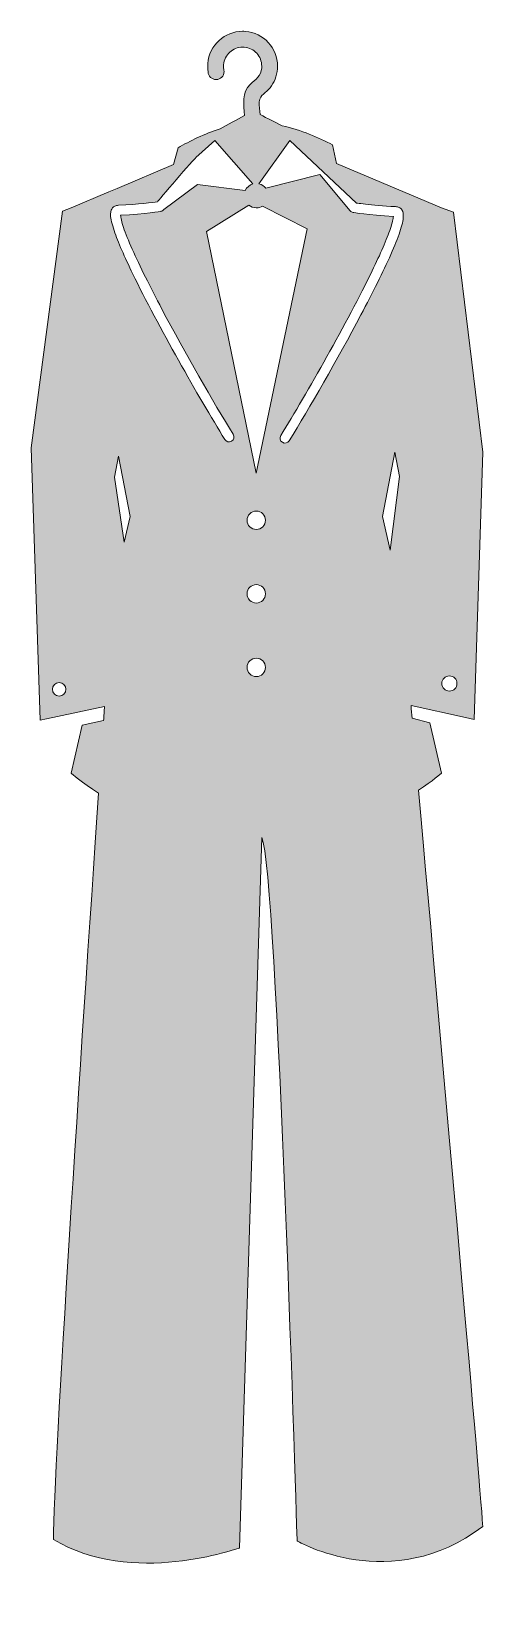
# Model space of a CAD drawing. Header units: inches. Extents: x 0 to 30, y -2 to 102.
import ezdxf

# ---------------------------------------------------------------- set-up
doc = ezdxf.new("R2010")
doc.units = ezdxf.units.IN
doc.header["$MEASUREMENT"] = 0
doc.layers.add('Layer 1', color=7, linetype='Continuous')

msp = doc.modelspace()

# ---------------------------------------------------------------- hatches: boundary and pattern name
at = {"layer": 'Layer 1', "true_color": 0x58595b}
h = msp.add_hatch(color=251, dxfattribs=at)
h.dxf.hatch_style = 2
edge = h.paths.add_edge_path()
edge.add_spline(control_points=[(29.38, 55.96), (29.38, 55.96), (29.96, 73.68), (29.96, 73.68), (29.96, 73.68), (28.01, 89.6), (28.01, 89.6), (28.01, 89.6), (27.22, 89.9), (27.22, 89.9), (27.22, 89.9), (27.22, 89.9), (27.22, 89.9), (27.22, 89.9), (20.26, 92.83), (20.26, 92.83), (20.26, 92.83), (20, 94.07), (20, 94.07), (19.08, 94.55), (17.91, 95.06), (16.65, 95.33), (16.16, 95.58), (15.67, 95.83), (15.19, 96.08), (15.16, 96.36), (15.1, 96.64), (15.13, 96.93), (15.18, 97.39), (15.58, 97.51), (15.85, 97.85), (16.12, 98.2), (16.3, 98.63), (16.34, 99.1), (16.34, 99.16), (16.34, 99.22), (16.34, 99.28), (16.34, 99.88), (16.11, 100.44), (15.73, 100.85), (15.35, 101.27), (14.81, 101.54), (14.21, 101.59), (14.15, 101.6), (14.08, 101.6), (14.02, 101.6), (13.42, 101.6), (12.87, 101.37), (12.46, 100.99), (12.04, 100.61), (11.76, 100.07), (11.71, 99.46), (11.71, 99.4), (11.71, 99.34), (11.71, 99.28), (11.71, 99.12), (11.72, 98.97), (11.75, 98.81), (11.81, 98.53), (12.09, 98.35), (12.37, 98.41), (12.66, 98.46), (12.84, 98.74), (12.78, 99.03), (12.77, 99.11), (12.76, 99.19), (12.76, 99.28), (12.76, 99.31), (12.76, 99.35), (12.76, 99.38), (12.79, 99.72), (12.94, 100), (13.17, 100.21), (13.4, 100.42), (13.7, 100.55), (14.02, 100.55), (14.06, 100.55), (14.09, 100.55), (14.13, 100.55), (14.46, 100.52), (14.75, 100.37), (14.96, 100.14), (15.17, 99.91), (15.29, 99.61), (15.29, 99.28), (15.29, 99.25), (15.29, 99.22), (15.29, 99.18), (15.24, 98.61), (14.91, 98.43), (14.53, 98.08), (13.95, 97.55), (14.1, 96.73), (14.15, 96.01), (13.61, 95.72), (13.07, 95.43), (12.54, 95.13), (11.48, 94.81), (10.53, 94.32), (9.74, 93.87), (9.74, 93.87), (9.44, 92.76), (9.44, 92.76), (9.44, 92.76), (5.69, 91.18), (5.69, 91.18), (5.69, 91.18), (5.15, 90.95), (5.15, 90.95), (5.15, 90.95), (2.65, 89.9), (2.65, 89.9), (2.65, 89.9), (2.65, 89.9), (2.65, 89.9), (2.65, 89.9), (2.07, 89.67), (2.07, 89.67), (2.07, 89.67), (0, 73.97), (0, 73.97), (0, 73.97), (0.58, 55.92), (0.58, 55.92), (0.58, 55.92), (1.02, 56.01), (1.02, 56.01), (1.02, 56.01), (4.86, 56.82), (4.86, 56.82), (4.84, 56.51), (4.82, 56.2), (4.8, 55.88), (4.8, 55.88), (3.38, 55.57), (3.38, 55.57), (3.38, 55.57), (2.65, 52.39), (2.65, 52.39), (2.65, 52.39), (3.35, 51.76), (4.47, 51.08), (3.31, 34.16), (1.48, 6.42), (1.48, 1.58), (6.62, -1.6), (13.82, 1.01), (13.82, 1.01), (13.82, 1.01), (15.3, 48.13), (15.3, 48.13), (16.32, 45.91), (17.64, 1.47), (17.64, 1.47), (17.64, 1.47), (23.9, -2.16), (29.96, 2.43), (29.96, 3.31), (27.28, 33.54), (25.7, 51.27), (26.64, 51.88), (27.22, 52.39), (27.22, 52.39), (27.22, 52.39), (26.45, 55.74), (26.45, 55.74), (26.45, 55.74), (25.28, 56.04), (25.28, 56.04), (25.25, 56.32), (25.23, 56.6), (25.2, 56.88), (25.2, 56.88), (28.82, 56.08), (28.82, 56.08), (28.82, 56.08), (29.38, 55.96), (29.38, 55.96)], knot_values=[0, 0, 0, 0, 1, 1, 1, 2, 2, 2, 3, 3, 3, 4, 4, 4, 5, 5, 5, 6, 6, 6, 7, 7, 7, 8, 8, 8, 9, 9, 9, 10, 10, 10, 11, 11, 11, 12, 12, 12, 13, 13, 13, 14, 14, 14, 15, 15, 15, 16, 16, 16, 17, 17, 17, 18, 18, 18, 19, 19, 19, 20, 20, 20, 21, 21, 21, 22, 22, 22, 23, 23, 23, 24, 24, 24, 25, 25, 25, 26, 26, 26, 27, 27, 27, 28, 28, 28, 29, 29, 29, 30, 30, 30, 31, 31, 31, 32, 32, 32, 33, 33, 33, 34, 34, 34, 35, 35, 35, 36, 36, 36, 37, 37, 37, 38, 38, 38, 39, 39, 39, 40, 40, 40, 41, 41, 41, 42, 42, 42, 43, 43, 43, 44, 44, 44, 45, 45, 45, 46, 46, 46, 47, 47, 47, 48, 48, 48, 49, 49, 49, 50, 50, 50, 51, 51, 51, 52, 52, 52, 53, 53, 53, 54, 54, 54, 55, 55, 55, 56, 56, 56, 57, 57, 57, 58, 58, 58, 59, 59, 59, 59], degree=3, periodic=1)
edge = h.paths.add_edge_path()
edge.add_spline(control_points=[(1.85, 57.51), (1.6, 57.51), (1.4, 57.71), (1.4, 57.96), (1.4, 58.2), (1.6, 58.4), (1.85, 58.4), (2.1, 58.4), (2.3, 58.2), (2.3, 57.96), (2.3, 57.71), (2.1, 57.51), (1.85, 57.51)], knot_values=[0, 0, 0, 0, 1, 1, 1, 2, 2, 2, 3, 3, 3, 4, 4, 4, 4], degree=3, periodic=1)
h.paths.add_polyline_path([(6.17, 67.72), (5.52, 72.03), (5.79, 73.42), (6.56, 69.42)])
edge = h.paths.add_edge_path()
edge.add_spline(control_points=[(13.29, 74.42), (13.13, 74.32), (12.93, 74.37), (12.84, 74.53), (11.11, 77.34), (8.41, 82.07), (6.74, 85.5), (6.19, 86.64), (5.75, 87.63), (5.5, 88.38), (5.36, 88.81), (5.27, 89.15), (5.26, 89.43), (5.27, 89.53), (5.27, 89.63), (5.31, 89.73), (5.35, 89.83), (5.43, 89.94), (5.55, 90), (5.62, 90.04), (5.7, 90.05), (5.78, 90.06), (5.78, 90.06), (5.78, 90.06), (5.78, 90.06), (7.15, 90.13), (8.07, 90.25), (8.37, 90.29), (8.37, 90.29), (10.86, 93.22), (10.93, 93.23), (10.93, 93.23), (12.19, 94.36), (12.19, 94.36), (12.19, 94.36), (14.71, 91.48), (14.71, 91.48), (14.48, 91.41), (14.3, 91.25), (14.2, 91.04), (14.2, 91.04), (11.03, 91.43), (11.03, 91.43), (11.03, 91.43), (8.8, 89.77), (8.8, 89.77), (8.75, 89.71), (8.68, 89.67), (8.6, 89.66), (8.59, 89.66), (7.6, 89.49), (5.93, 89.4), (5.93, 89.25), (6, 88.96), (6.12, 88.59), (6.26, 88.19), (6.46, 87.7), (6.7, 87.15), (7.2, 86.03), (7.89, 84.65), (8.67, 83.18), (10.21, 80.25), (12.09, 77), (13.4, 74.87), (13.49, 74.72), (13.45, 74.51), (13.29, 74.42)], knot_values=[0, 0, 0, 0, 1, 1, 1, 2, 2, 2, 3, 3, 3, 4, 4, 4, 5, 5, 5, 6, 6, 6, 7, 7, 7, 8, 8, 8, 9, 9, 9, 10, 10, 10, 11, 11, 11, 12, 12, 12, 13, 13, 13, 14, 14, 14, 15, 15, 15, 16, 16, 16, 17, 17, 17, 18, 18, 18, 19, 19, 19, 20, 20, 20, 21, 21, 21, 22, 22, 22, 22], degree=3, periodic=1)
edge = h.paths.add_edge_path()
edge.add_spline(control_points=[(11.62, 88.33), (11.62, 88.33), (14.43, 90.06), (14.43, 90.06), (14.57, 89.96), (14.74, 89.89), (14.93, 89.89), (15.09, 89.89), (15.23, 89.93), (15.35, 90.01), (15.35, 90.01), (18.31, 88.5), (18.31, 88.5), (18.31, 88.5), (14.93, 72.29), (14.93, 72.29), (14.93, 72.29), (11.62, 88.33), (11.62, 88.33)], knot_values=[0, 0, 0, 0, 1, 1, 1, 2, 2, 2, 3, 3, 3, 4, 4, 4, 5, 5, 5, 6, 6, 6, 6], degree=3, periodic=1)
edge = h.paths.add_edge_path()
edge.add_spline(control_points=[(14.93, 58.8), (14.6, 58.8), (14.32, 59.08), (14.32, 59.41), (14.32, 59.75), (14.6, 60.02), (14.93, 60.02), (15.27, 60.02), (15.54, 59.75), (15.54, 59.41), (15.54, 59.08), (15.27, 58.8), (14.93, 58.8)], knot_values=[0, 0, 0, 0, 1, 1, 1, 2, 2, 2, 3, 3, 3, 4, 4, 4, 4], degree=3, periodic=1)
edge = h.paths.add_edge_path()
edge.add_spline(control_points=[(14.93, 63.68), (14.6, 63.68), (14.32, 63.95), (14.32, 64.29), (14.32, 64.63), (14.6, 64.9), (14.93, 64.9), (15.27, 64.9), (15.54, 64.63), (15.54, 64.29), (15.54, 63.95), (15.27, 63.68), (14.93, 63.68)], knot_values=[0, 0, 0, 0, 1, 1, 1, 2, 2, 2, 3, 3, 3, 4, 4, 4, 4], degree=3, periodic=1)
edge = h.paths.add_edge_path()
edge.add_spline(control_points=[(14.93, 68.56), (14.6, 68.56), (14.32, 68.83), (14.32, 69.17), (14.32, 69.5), (14.6, 69.78), (14.93, 69.78), (15.27, 69.78), (15.54, 69.5), (15.54, 69.17), (15.54, 68.83), (15.27, 68.56), (14.93, 68.56)], knot_values=[0, 0, 0, 0, 1, 1, 1, 2, 2, 2, 3, 3, 3, 4, 4, 4, 4], degree=3, periodic=1)
h.paths.add_polyline_path([(23.82, 67.19), (23.31, 69.42), (24.12, 73.68), (24.44, 72.07)])
edge = h.paths.add_edge_path()
edge.add_spline(control_points=[(24.46, 88.3), (24.32, 87.87), (24.11, 87.37), (23.86, 86.8), (23.35, 85.66), (22.66, 84.26), (21.88, 82.79), (20.32, 79.85), (18.44, 76.59), (17.12, 74.44), (17.03, 74.29), (16.82, 74.24), (16.67, 74.34), (16.51, 74.43), (16.46, 74.63), (16.56, 74.79), (18.27, 77.58), (20.98, 82.32), (22.62, 85.71), (23.17, 86.83), (23.6, 87.82), (23.83, 88.51), (23.96, 88.88), (24.03, 89.17), (24.03, 89.32), (22.36, 89.41), (21.37, 89.58), (21.36, 89.58), (21.28, 89.59), (21.21, 89.63), (21.16, 89.69), (21.16, 89.69), (19.14, 92.1), (19.14, 92.1), (19.14, 92.1), (15.57, 91.19), (15.57, 91.19), (15.46, 91.34), (15.3, 91.45), (15.11, 91.49), (15.11, 91.49), (17.15, 94.36), (17.15, 94.36), (17.15, 94.36), (21.59, 90.21), (21.59, 90.21), (21.61, 90.21), (21.63, 90.21), (21.65, 90.2), (21.77, 90.19), (21.95, 90.16), (22.18, 90.14), (22.65, 90.08), (23.33, 90.02), (24.18, 89.97), (24.18, 89.97), (24.18, 89.97), (24.18, 89.97), (24.26, 89.97), (24.34, 89.96), (24.41, 89.92), (24.49, 89.88), (24.55, 89.81), (24.6, 89.75), (24.68, 89.61), (24.69, 89.48), (24.69, 89.35), (24.69, 89.06), (24.6, 88.73), (24.46, 88.3)], knot_values=[0, 0, 0, 0, 1, 1, 1, 2, 2, 2, 3, 3, 3, 4, 4, 4, 5, 5, 5, 6, 6, 6, 7, 7, 7, 8, 8, 8, 9, 9, 9, 10, 10, 10, 11, 11, 11, 12, 12, 12, 13, 13, 13, 14, 14, 14, 15, 15, 15, 16, 16, 16, 17, 17, 17, 18, 18, 18, 19, 19, 19, 20, 20, 20, 21, 21, 21, 22, 22, 22, 23, 23, 23, 23], degree=3, periodic=1)
edge = h.paths.add_edge_path()
edge.add_spline(control_points=[(27.75, 57.84), (27.47, 57.84), (27.24, 58.07), (27.24, 58.35), (27.24, 58.63), (27.47, 58.85), (27.75, 58.85), (28.03, 58.85), (28.25, 58.63), (28.25, 58.35), (28.25, 58.07), (28.03, 57.84), (27.75, 57.84)], knot_values=[0, 0, 0, 0, 1, 1, 1, 2, 2, 2, 3, 3, 3, 4, 4, 4, 4], degree=3, periodic=1)

# ---------------------------------------------------------------- linework, layer by layer
at = {"layer": 'Layer 1', "lineweight": 0}
for points in [[(23.82, 67.19), (23.31, 69.42), (24.12, 73.68), (24.44, 72.07), (23.82, 67.19)], [(6.17, 67.72), (5.52, 72.03), (5.79, 73.42), (6.56, 69.42), (6.17, 67.72)]]:
    msp.add_lwpolyline(points, dxfattribs=at)
for points, knots in [([(29.38, 55.96), (29.38, 55.96), (29.96, 73.68), (29.96, 73.68), (29.96, 73.68), (28.01, 89.6), (28.01, 89.6), (28.01, 89.6), (27.22, 89.9), (27.22, 89.9), (27.22, 89.9), (27.22, 89.9), (27.22, 89.9), (27.22, 89.9), (20.26, 92.83), (20.26, 92.83), (20.26, 92.83), (20, 94.07), (20, 94.07), (19.08, 94.55), (17.91, 95.06), (16.65, 95.33), (16.16, 95.58), (15.67, 95.83), (15.19, 96.08), (15.16, 96.36), (15.1, 96.64), (15.13, 96.93), (15.18, 97.39), (15.58, 97.51), (15.85, 97.85), (16.12, 98.2), (16.3, 98.63), (16.34, 99.1), (16.34, 99.16), (16.34, 99.22), (16.34, 99.28), (16.34, 99.88), (16.11, 100.44), (15.73, 100.85), (15.35, 101.27), (14.81, 101.54), (14.21, 101.59), (14.15, 101.6), (14.08, 101.6), (14.02, 101.6), (13.42, 101.6), (12.87, 101.37), (12.46, 100.99), (12.04, 100.61), (11.76, 100.07), (11.71, 99.46), (11.71, 99.4), (11.71, 99.34), (11.71, 99.28), (11.71, 99.12), (11.72, 98.97), (11.75, 98.81), (11.81, 98.53), (12.09, 98.35), (12.37, 98.41), (12.66, 98.46), (12.84, 98.74), (12.78, 99.03), (12.77, 99.11), (12.76, 99.19), (12.76, 99.28), (12.76, 99.31), (12.76, 99.35), (12.76, 99.38), (12.79, 99.72), (12.94, 100), (13.17, 100.21), (13.4, 100.42), (13.7, 100.55), (14.02, 100.55), (14.06, 100.55), (14.09, 100.55), (14.13, 100.55), (14.46, 100.52), (14.75, 100.37), (14.96, 100.14), (15.17, 99.91), (15.29, 99.61), (15.29, 99.28), (15.29, 99.25), (15.29, 99.22), (15.29, 99.18), (15.24, 98.61), (14.91, 98.43), (14.53, 98.08), (13.95, 97.55), (14.1, 96.73), (14.15, 96.01), (13.61, 95.72), (13.07, 95.43), (12.54, 95.13), (11.48, 94.81), (10.53, 94.32), (9.74, 93.87), (9.74, 93.87), (9.44, 92.76), (9.44, 92.76), (9.44, 92.76), (5.69, 91.18), (5.69, 91.18), (5.69, 91.18), (5.15, 90.95), (5.15, 90.95), (5.15, 90.95), (2.65, 89.9), (2.65, 89.9), (2.65, 89.9), (2.65, 89.9), (2.65, 89.9), (2.65, 89.9), (2.07, 89.67), (2.07, 89.67), (2.07, 89.67), (0, 73.97), (0, 73.97), (0, 73.97), (0.58, 55.92), (0.58, 55.92), (0.58, 55.92), (1.02, 56.01), (1.02, 56.01), (1.02, 56.01), (4.86, 56.82), (4.86, 56.82), (4.84, 56.51), (4.82, 56.2), (4.8, 55.88), (4.8, 55.88), (3.38, 55.57), (3.38, 55.57), (3.38, 55.57), (2.65, 52.39), (2.65, 52.39), (2.65, 52.39), (3.35, 51.76), (4.47, 51.08), (3.31, 34.16), (1.48, 6.42), (1.48, 1.58), (6.62, -1.6), (13.82, 1.01), (13.82, 1.01), (13.82, 1.01), (15.3, 48.13), (15.3, 48.13), (16.32, 45.91), (17.64, 1.47), (17.64, 1.47), (17.64, 1.47), (23.9, -2.16), (29.96, 2.43), (29.96, 3.31), (27.28, 33.54), (25.7, 51.27), (26.64, 51.88), (27.22, 52.39), (27.22, 52.39), (27.22, 52.39), (26.45, 55.74), (26.45, 55.74), (26.45, 55.74), (25.28, 56.04), (25.28, 56.04), (25.25, 56.32), (25.23, 56.6), (25.2, 56.88), (25.2, 56.88), (28.82, 56.08), (28.82, 56.08), (28.82, 56.08), (29.38, 55.96), (29.38, 55.96)], [0, 0, 0, 0, 1, 1, 1, 2, 2, 2, 3, 3, 3, 4, 4, 4, 5, 5, 5, 6, 6, 6, 7, 7, 7, 8, 8, 8, 9, 9, 9, 10, 10, 10, 11, 11, 11, 12, 12, 12, 13, 13, 13, 14, 14, 14, 15, 15, 15, 16, 16, 16, 17, 17, 17, 18, 18, 18, 19, 19, 19, 20, 20, 20, 21, 21, 21, 22, 22, 22, 23, 23, 23, 24, 24, 24, 25, 25, 25, 26, 26, 26, 27, 27, 27, 28, 28, 28, 29, 29, 29, 30, 30, 30, 31, 31, 31, 32, 32, 32, 33, 33, 33, 34, 34, 34, 35, 35, 35, 36, 36, 36, 37, 37, 37, 38, 38, 38, 39, 39, 39, 40, 40, 40, 41, 41, 41, 42, 42, 42, 43, 43, 43, 44, 44, 44, 45, 45, 45, 46, 46, 46, 47, 47, 47, 48, 48, 48, 49, 49, 49, 50, 50, 50, 51, 51, 51, 52, 52, 52, 53, 53, 53, 54, 54, 54, 55, 55, 55, 56, 56, 56, 57, 57, 57, 58, 58, 58, 59, 59, 59, 59]), ([(13.29, 74.42), (13.13, 74.32), (12.93, 74.37), (12.84, 74.53), (11.11, 77.34), (8.41, 82.07), (6.74, 85.5), (6.19, 86.64), (5.75, 87.63), (5.5, 88.38), (5.36, 88.81), (5.27, 89.15), (5.26, 89.43), (5.27, 89.53), (5.27, 89.63), (5.31, 89.73), (5.35, 89.83), (5.43, 89.94), (5.55, 90), (5.62, 90.04), (5.7, 90.05), (5.78, 90.06), (5.78, 90.06), (5.78, 90.06), (5.78, 90.06), (7.15, 90.13), (8.07, 90.25), (8.37, 90.29), (8.37, 90.29), (10.86, 93.22), (10.93, 93.23), (10.93, 93.23), (12.19, 94.36), (12.19, 94.36), (12.19, 94.36), (14.71, 91.48), (14.71, 91.48), (14.48, 91.41), (14.3, 91.25), (14.2, 91.04), (14.2, 91.04), (11.03, 91.43), (11.03, 91.43), (11.03, 91.43), (8.8, 89.77), (8.8, 89.77), (8.75, 89.71), (8.68, 89.67), (8.6, 89.66), (8.59, 89.66), (7.6, 89.49), (5.93, 89.4), (5.93, 89.25), (6, 88.96), (6.12, 88.59), (6.26, 88.19), (6.46, 87.7), (6.7, 87.15), (7.2, 86.03), (7.89, 84.65), (8.67, 83.18), (10.21, 80.25), (12.09, 77), (13.4, 74.87), (13.49, 74.72), (13.45, 74.51), (13.29, 74.42)], [0, 0, 0, 0, 1, 1, 1, 2, 2, 2, 3, 3, 3, 4, 4, 4, 5, 5, 5, 6, 6, 6, 7, 7, 7, 8, 8, 8, 9, 9, 9, 10, 10, 10, 11, 11, 11, 12, 12, 12, 13, 13, 13, 14, 14, 14, 15, 15, 15, 16, 16, 16, 17, 17, 17, 18, 18, 18, 19, 19, 19, 20, 20, 20, 21, 21, 21, 22, 22, 22, 22]), ([(24.46, 88.3), (24.32, 87.87), (24.11, 87.37), (23.86, 86.8), (23.35, 85.66), (22.66, 84.26), (21.88, 82.79), (20.32, 79.85), (18.44, 76.59), (17.12, 74.44), (17.03, 74.29), (16.82, 74.24), (16.67, 74.34), (16.51, 74.43), (16.46, 74.63), (16.56, 74.79), (18.27, 77.58), (20.98, 82.32), (22.62, 85.71), (23.17, 86.83), (23.6, 87.82), (23.83, 88.51), (23.96, 88.88), (24.03, 89.17), (24.03, 89.32), (22.36, 89.41), (21.37, 89.58), (21.36, 89.58), (21.28, 89.59), (21.21, 89.63), (21.16, 89.69), (21.16, 89.69), (19.14, 92.1), (19.14, 92.1), (19.14, 92.1), (15.57, 91.19), (15.57, 91.19), (15.46, 91.34), (15.3, 91.45), (15.11, 91.49), (15.11, 91.49), (17.15, 94.36), (17.15, 94.36), (17.15, 94.36), (21.59, 90.21), (21.59, 90.21), (21.61, 90.21), (21.63, 90.21), (21.65, 90.2), (21.77, 90.19), (21.95, 90.16), (22.18, 90.14), (22.65, 90.08), (23.33, 90.02), (24.18, 89.97), (24.18, 89.97), (24.18, 89.97), (24.18, 89.97), (24.26, 89.97), (24.34, 89.96), (24.41, 89.92), (24.49, 89.88), (24.55, 89.81), (24.6, 89.75), (24.68, 89.61), (24.69, 89.48), (24.69, 89.35), (24.69, 89.06), (24.6, 88.73), (24.46, 88.3)], [0, 0, 0, 0, 1, 1, 1, 2, 2, 2, 3, 3, 3, 4, 4, 4, 5, 5, 5, 6, 6, 6, 7, 7, 7, 8, 8, 8, 9, 9, 9, 10, 10, 10, 11, 11, 11, 12, 12, 12, 13, 13, 13, 14, 14, 14, 15, 15, 15, 16, 16, 16, 17, 17, 17, 18, 18, 18, 19, 19, 19, 20, 20, 20, 21, 21, 21, 22, 22, 22, 23, 23, 23, 23]), ([(11.62, 88.33), (11.62, 88.33), (14.43, 90.06), (14.43, 90.06), (14.57, 89.96), (14.74, 89.89), (14.93, 89.89), (15.09, 89.89), (15.23, 89.93), (15.35, 90.01), (15.35, 90.01), (18.31, 88.5), (18.31, 88.5), (18.31, 88.5), (14.93, 72.29), (14.93, 72.29), (14.93, 72.29), (11.62, 88.33), (11.62, 88.33)], [0, 0, 0, 0, 1, 1, 1, 2, 2, 2, 3, 3, 3, 4, 4, 4, 5, 5, 5, 6, 6, 6, 6]), ([(14.93, 68.56), (14.6, 68.56), (14.32, 68.83), (14.32, 69.17), (14.32, 69.5), (14.6, 69.78), (14.93, 69.78), (15.27, 69.78), (15.54, 69.5), (15.54, 69.17), (15.54, 68.83), (15.27, 68.56), (14.93, 68.56)], [0, 0, 0, 0, 1, 1, 1, 2, 2, 2, 3, 3, 3, 4, 4, 4, 4]), ([(14.93, 63.68), (14.6, 63.68), (14.32, 63.95), (14.32, 64.29), (14.32, 64.63), (14.6, 64.9), (14.93, 64.9), (15.27, 64.9), (15.54, 64.63), (15.54, 64.29), (15.54, 63.95), (15.27, 63.68), (14.93, 63.68)], [0, 0, 0, 0, 1, 1, 1, 2, 2, 2, 3, 3, 3, 4, 4, 4, 4]), ([(14.93, 58.8), (14.6, 58.8), (14.32, 59.08), (14.32, 59.41), (14.32, 59.75), (14.6, 60.02), (14.93, 60.02), (15.27, 60.02), (15.54, 59.75), (15.54, 59.41), (15.54, 59.08), (15.27, 58.8), (14.93, 58.8)], [0, 0, 0, 0, 1, 1, 1, 2, 2, 2, 3, 3, 3, 4, 4, 4, 4]), ([(1.85, 57.51), (1.6, 57.51), (1.4, 57.71), (1.4, 57.96), (1.4, 58.2), (1.6, 58.4), (1.85, 58.4), (2.1, 58.4), (2.3, 58.2), (2.3, 57.96), (2.3, 57.71), (2.1, 57.51), (1.85, 57.51)], [0, 0, 0, 0, 1, 1, 1, 2, 2, 2, 3, 3, 3, 4, 4, 4, 4]), ([(27.75, 57.84), (27.47, 57.84), (27.24, 58.07), (27.24, 58.35), (27.24, 58.63), (27.47, 58.85), (27.75, 58.85), (28.03, 58.85), (28.25, 58.63), (28.25, 58.35), (28.25, 58.07), (28.03, 57.84), (27.75, 57.84)], [0, 0, 0, 0, 1, 1, 1, 2, 2, 2, 3, 3, 3, 4, 4, 4, 4])]:
    msp.add_open_spline(points, degree=3, knots=knots, dxfattribs=at)

doc.saveas('drawing.dxf')
